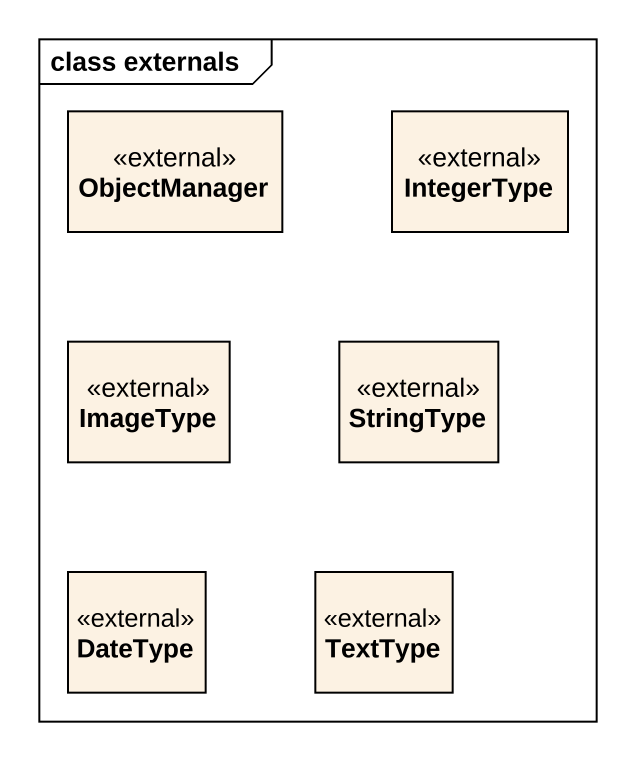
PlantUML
@startuml
mainframe class externals
hide circle
hide empty members
class ObjectManager <<external>>
class IntegerType <<external>>
class ImageType <<external>>
class StringType <<external>>
class DateType <<external>>
class TextType <<external>>
@enduml
